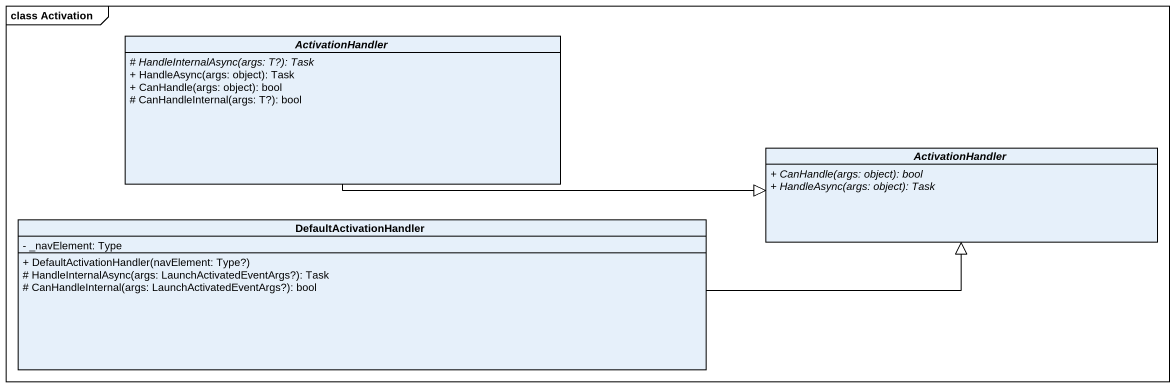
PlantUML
@startuml
mainframe class Activation
hide circle
hide empty members
skinparam classAttributeIconSize 0
abstract class ActivationHandler {
  {abstract} # HandleInternalAsync(args: T?): Task
  + HandleAsync(args: object): Task
  + CanHandle(args: object): bool
  # CanHandleInternal(args: T?): bool
}
abstract class "ActivationHandler" as ActivationHandler_2 {
  {abstract} + CanHandle(args: object): bool
  {abstract} + HandleAsync(args: object): Task
}
class DefaultActivationHandler {
  - _navElement: Type
  + DefaultActivationHandler(navElement: Type?)
  # HandleInternalAsync(args: LaunchActivatedEventArgs?): Task
  # CanHandleInternal(args: LaunchActivatedEventArgs?): bool
}
ActivationHandler -right-|> ActivationHandler_2
DefaultActivationHandler -right-|> ActivationHandler_2
@enduml
